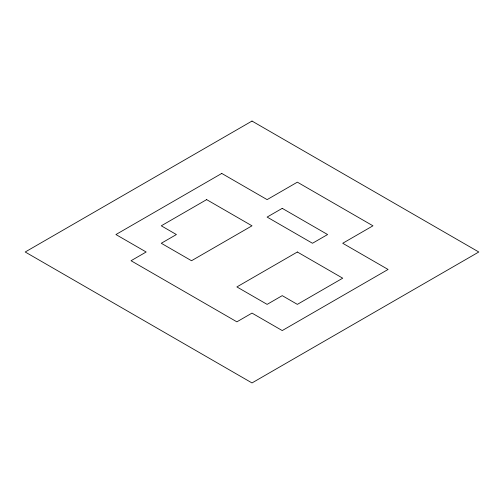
<?xml version="1.0" encoding="UTF-8"?>
<svg xmlns="http://www.w3.org/2000/svg" width="504" height="504" viewBox="0 0 504 504"><rect width="100%" height="100%" fill="white"/><g stroke="black" fill="none" stroke-linecap="round" stroke-linejoin="round"><path stroke-width="0.76" d="M252 121.061L25.2 252L252 382.939L478.8 252L252 121.061M221.76 173.433L115.92 234.543L146.16 252L131.04 260.732L236.88 321.836L252 313.104L282.24 330.567L388.08 269.457L342.72 243.268L372.96 225.811L297.36 182.164L267.12 199.622L221.76 173.433M206.64 199.622L161.28 225.811L176.4 234.543L161.28 243.268L191.52 260.732L252 225.811L206.64 199.622M282.24 208.354L267.12 217.079L312.48 243.268L327.6 234.543L282.24 208.354M297.36 252L236.88 286.921L267.12 304.378L282.24 295.646L297.36 304.378L342.72 278.189L297.36 252"/></g></svg>
